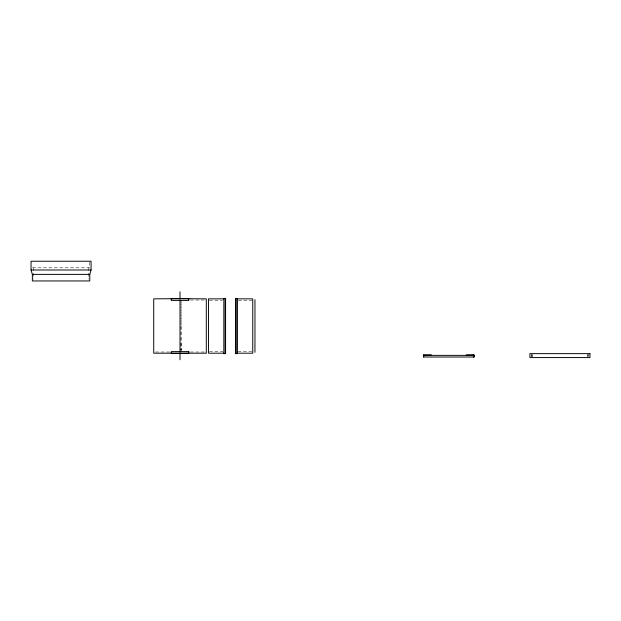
<?xml version="1.0" encoding="UTF-8"?>
<svg xmlns="http://www.w3.org/2000/svg" width="621" height="621" viewBox="0 0 621 621"><rect width="100%" height="100%" fill="white"/><g stroke="black" fill="none" stroke-linecap="round" stroke-linejoin="round"><path stroke-width="0.47" stroke-dasharray="3.1 2.33" d="M181.014 351.106L181.014 300.851M181.014 349.041L181.014 350.236M532.119 357.58L532.554 354.42M32.517 267.806L89.758 267.806L89.758 262.171M190.344 300.044L205.372 300.044M209.424 300.611L222.372 300.611M238.379 300.611L251.8 300.611M209.456 351.439L222.877 351.439M237.959 351.439L251.831 351.439M155.599 352.006L169.688 352.006M190.344 352.006L205.372 352.006M587.311 354.42L587.753 357.58M181.014 301.814L181.022 325.443M588.63 354.397L588.63 356.702M587.971 354.397L587.971 355.934M531.902 354.397L531.902 356.702M531.242 354.397L531.242 356.702M181.006 326.514L181.006 350.143L181.014 343.506M88.446 267.806L88.446 279.07M33.674 267.806L33.674 279.07"/><path stroke-width="0.93" d="M466.309 355.367L466.309 354.832L473.908 354.832L473.908 357.021L423.662 357.021L423.662 354.832L431.253 354.832L431.253 355.367M473.908 354.832L473.908 357.021L473.908 355.367L423.662 355.367M89.758 274.381L91.07 269.995L91.07 261.231L31.05 261.231L31.05 269.995L32.362 274.381L32.37 280.948L89.758 280.948L89.758 274.381L32.362 274.381M31.05 269.995L91.07 269.995M223.839 298.856L208.501 298.856L208.501 353.194L223.839 353.194M237.424 298.856L252.755 298.856L252.755 353.194L237.424 353.194M423.662 354.832L423.662 357.021M254.952 299.733L254.952 352.317M236.104 298.422L236.104 353.636M225.151 298.422L225.151 353.636M180.012 291.847L180.012 299.081M180.012 300.238L180.012 351.812M180.012 352.969L180.012 359.769M180.012 298.662L153.721 298.856L153.721 353.194L206.304 353.186L206.304 298.856L180.012 298.662M225.586 298.422L223.839 298.422L223.839 353.636L225.586 353.636L225.586 298.422M237.424 298.422L235.67 298.422L235.67 353.636L237.424 353.636L237.424 298.422M188.776 298.662L171.249 298.662L171.249 300.417L188.776 300.417L188.776 298.662M188.776 351.61L171.249 351.61L171.249 353.365L188.776 353.365L188.776 351.61M589.95 353.636L529.923 353.636L529.923 357.58L589.95 357.58L589.95 353.636"/></g></svg>
